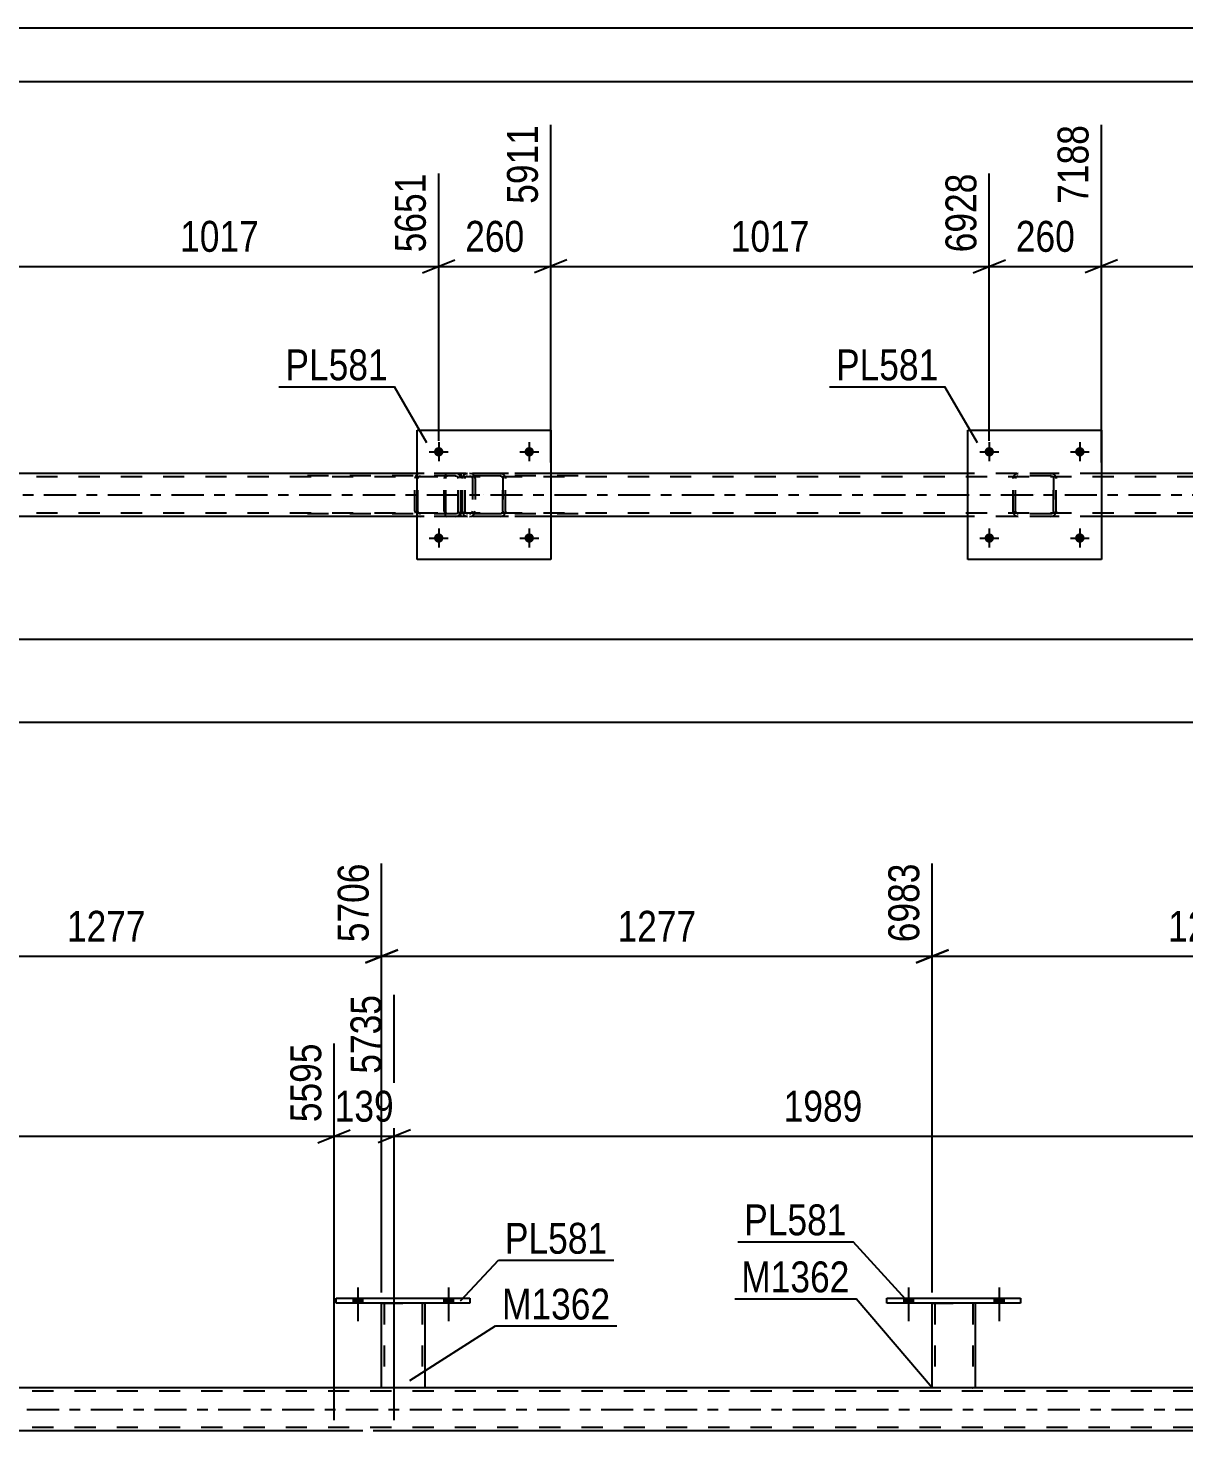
# Model space of a CAD drawing. Header units: millimetres. Extents: x 0 to 841, y 0 to 594.
# Drawn here: x 273.4 to 380.7, y 463.9 to 594 of the extents above; entities that cross this region are included whole.
import ezdxf

# ---------------------------------------------------------------- set-up
doc = ezdxf.new("R2010")
doc.units = ezdxf.units.MM
doc.linetypes.add('DXK_LINE_DOT2', pattern=[3.9198, 1.9599, -1.9599])
doc.linetypes.add('DXK_LINE_DOT3', pattern=[5.9187, 2.979, -0.9799, 0.9799, -0.9799])
doc.styles.add('Arial Narrow', font='ARIALN.TTF', dxfattribs={"height": 0.2})

# ---------------------------------------------------------------- blocks, each defined once
blk = doc.blocks.new('Unknown-232924665-1133')
at = {"color": 5, "linetype": 'Continuous'}
for p, q in [((841, 594), (0, 594)), ((836, 589), (5, 589))]:
    blk.add_line(p, q, dxfattribs=at)
blk = doc.blocks.new('Part-232924665-2103 - 2062')
at = {"color": 7, "linetype": 'DXK_LINE_DOT2'}
for p, q in [((750.47, 552.38), (85.52, 552.38)), ((321.94, 552.7), (309.54, 552.7)), ((373.02, 552.7), (360.62, 552.7)), ((750.47, 549.02), (85.52, 549.02)), ((321.94, 548.7), (309.54, 548.7)), ((373.02, 548.7), (360.62, 548.7))]:
    blk.add_line(p, q, dxfattribs=at)
at = {"color": 2, "linetype": 'Continuous'}
for p, q in [((309.54, 552.7), (270.86, 552.7)), ((360.62, 552.7), (321.94, 552.7)), ((411.7, 552.7), (373.02, 552.7)), ((309.54, 548.7), (270.86, 548.7)), ((360.62, 548.7), (321.94, 548.7)), ((411.7, 548.7), (373.02, 548.7))]:
    blk.add_line(p, q, dxfattribs=at)
at = {"color": 7, "linetype": 'DXK_LINE_DOT3'}
blk.add_line((85.52, 550.7), (750.47, 550.7), dxfattribs=at)
blk = doc.blocks.new('Part-232924665-2172 - 2062')
at = {"color": 7, "linetype": 'DXK_LINE_DOT2'}
for p, q in [((313.09, 552.7), (298.1, 552.7)), ((313.09, 552.46), (298.1, 552.46)), ((309.37, 552.36), (309.34, 552.22)), ((309.34, 549.18), (309.34, 552.22)), ((309.38, 552.41), (309.37, 552.36)), ((309.6, 552.22), (309.62, 552.32)), ((309.6, 549.18), (309.6, 552.22)), ((309.62, 552.32), (309.67, 552.39)), ((309.85, 552.7), (309.66, 552.67)), ((309.67, 552.39), (309.75, 552.45)), ((309.75, 552.45), (309.85, 552.46)), ((313.28, 552.67), (313.09, 552.7)), ((313.09, 552.46), (313.18, 552.45)), ((313.18, 552.45), (313.27, 552.39)), ((313.27, 552.39), (313.32, 552.32)), ((313.32, 552.32), (313.34, 552.22)), ((313.34, 549.18), (313.34, 552.22)), ((313.57, 552.36), (313.56, 552.41)), ((313.6, 552.22), (313.57, 552.36)), ((313.6, 549.18), (313.6, 552.22)), ((309.34, 549.18), (309.36, 549.1)), ((309.36, 549.1), (309.38, 549)), ((309.62, 549.09), (309.6, 549.18)), ((309.67, 549.01), (309.62, 549.09)), ((313.32, 549.09), (313.27, 549.01)), ((313.34, 549.18), (313.32, 549.09)), ((313.56, 549), (313.58, 549.12)), ((313.58, 549.12), (313.6, 549.18)), ((313.09, 548.94), (298.1, 548.94)), ((313.09, 548.7), (298.1, 548.7)), ((309.66, 548.74), (309.85, 548.7)), ((309.75, 548.96), (309.67, 549.01)), ((309.85, 548.94), (309.75, 548.96)), ((313.18, 548.96), (313.09, 548.94)), ((313.09, 548.7), (313.28, 548.74)), ((313.27, 549.01), (313.18, 548.96))]:
    blk.add_line(p, q, dxfattribs=at)
for centre, start, end in [((309.83, 552.2), 110.7583, 155.68), ((313.11, 552.2), 24.32, 69.2417), ((313.11, 549.2), 290.7583, 335.68)]:
    blk.add_arc(centre, 0.496, start, end, dxfattribs=at)
blk = doc.blocks.new('Bolt-232924665-23153 - 2062')
at = {"linetype": 'Continuous'}
for points in [[(363.06, 554.7, -1), (362.18, 554.7, -1)], [(371.46, 554.7, -1), (370.58, 554.7, -1)]]:
    blk.add_hatch(color=1, dxfattribs=at).paths.add_polyline_path(points)
at = {"color": 1, "linetype": 'Continuous'}
for p, q in [((361.74, 554.7), (363.5, 554.7)), ((362.62, 555.58), (362.62, 553.82)), ((370.14, 554.7), (371.9, 554.7)), ((371.02, 555.58), (371.02, 553.82))]:
    blk.add_line(p, q, dxfattribs=at)
blk = doc.blocks.new('Part-232924665-2186 - 2062')
at = {"color": 7, "linetype": 'DXK_LINE_DOT2'}
for p, q in [((312.07, 552.41), (312.05, 552.22)), ((312.05, 549.18), (312.05, 552.22)), ((312.13, 552.56), (312.07, 552.41)), ((312.22, 552.67), (312.13, 552.56)), ((312.19, 552.22), (312.2, 552.32)), ((312.19, 549.18), (312.19, 552.22)), ((312.2, 552.32), (312.23, 552.39)), ((312.32, 552.7), (312.22, 552.67)), ((312.23, 552.39), (312.27, 552.45)), ((312.27, 552.45), (312.32, 552.46)), ((324.48, 552.7), (312.32, 552.7)), ((324.48, 552.46), (312.32, 552.46)), ((313.6, 552.7), (313.6, 552.46)), ((314.6, 552.67), (314.41, 552.7)), ((314.41, 552.46), (314.51, 552.45)), ((314.51, 552.45), (314.59, 552.39)), ((314.59, 552.39), (314.64, 552.32)), ((314.64, 552.32), (314.66, 552.22)), ((314.66, 552.22), (314.66, 549.18)), ((314.89, 552.36), (314.88, 552.41)), ((314.92, 552.22), (314.89, 552.36)), ((314.92, 552.22), (314.92, 549.18)), ((312.05, 549.18), (312.07, 549)), ((312.2, 549.09), (312.19, 549.18)), ((312.23, 549.01), (312.2, 549.09)), ((314.64, 549.09), (314.59, 549.01)), ((314.66, 549.18), (314.64, 549.09)), ((314.88, 549), (314.9, 549.12)), ((314.9, 549.12), (314.92, 549.18)), ((312.07, 549), (312.13, 548.84)), ((312.13, 548.84), (312.22, 548.74)), ((312.22, 548.74), (312.32, 548.7)), ((312.27, 548.96), (312.23, 549.01)), ((312.32, 548.94), (312.27, 548.96)), ((324.48, 548.94), (312.32, 548.94)), ((324.48, 548.7), (312.32, 548.7)), ((313.6, 548.7), (313.6, 548.94)), ((314.51, 548.96), (314.41, 548.94)), ((314.41, 548.7), (314.6, 548.74)), ((314.59, 549.01), (314.51, 548.96))]:
    blk.add_line(p, q, dxfattribs=at)
for centre, start, end in [((314.43, 552.21), 23.8494, 68.8059), ((314.43, 549.2), 291.1941, 336.1506)]:
    blk.add_arc(centre, 0.492, start, end, dxfattribs=at)
blk = doc.blocks.new('Part-232924665-23123 - 2062')
at = {"color": 7, "linetype": 'DXK_LINE_DOT2'}
for p, q in [((364.82, 552.22), (364.86, 552.41)), ((364.86, 552.41), (364.82, 552.22)), ((364.82, 549.18), (364.82, 552.22)), ((364.82, 549.18), (364.82, 552.22)), ((365.06, 552.22), (365.08, 552.31)), ((365.06, 549.18), (365.06, 552.22)), ((365.06, 549.18), (365.06, 552.22)), ((365.08, 552.31), (365.13, 552.39)), ((365.12, 552.67), (365.3, 552.7)), ((365.3, 552.7), (365.12, 552.67)), ((365.13, 552.39), (365.21, 552.44)), ((365.21, 552.44), (365.3, 552.46)), ((368.34, 552.7), (365.3, 552.7)), ((368.34, 552.46), (365.3, 552.46)), ((368.34, 552.7), (368.53, 552.67)), ((368.53, 552.67), (368.34, 552.7)), ((368.34, 552.46), (368.44, 552.44)), ((368.44, 552.44), (368.51, 552.39)), ((368.51, 552.39), (368.57, 552.31)), ((368.57, 552.31), (368.58, 552.22)), ((368.58, 549.18), (368.58, 552.22)), ((368.58, 552.22), (368.58, 549.18)), ((368.79, 552.41), (368.82, 552.22)), ((368.82, 552.22), (368.79, 552.41)), ((368.82, 549.18), (368.82, 552.22)), ((368.82, 549.18), (368.82, 552.22)), ((364.86, 549), (364.82, 549.18)), ((364.82, 549.18), (364.86, 549)), ((365.08, 549.09), (365.06, 549.18)), ((368.58, 549.18), (368.57, 549.09)), ((368.82, 549.18), (368.79, 549)), ((368.79, 549), (368.82, 549.18)), ((365.13, 549.01), (365.08, 549.09)), ((365.3, 548.7), (365.12, 548.74)), ((365.12, 548.74), (365.3, 548.7)), ((365.21, 548.96), (365.13, 549.01)), ((365.3, 548.94), (365.21, 548.96)), ((368.34, 548.94), (365.3, 548.94)), ((368.34, 548.7), (365.3, 548.7)), ((368.44, 548.96), (368.34, 548.94)), ((368.53, 548.74), (368.34, 548.7)), ((368.34, 548.7), (368.53, 548.74)), ((368.51, 549.01), (368.44, 548.96)), ((368.57, 549.09), (368.51, 549.01))]:
    blk.add_line(p, q, dxfattribs=at)
at = {"color": 7, "linetype": 'DXK_LINE_DOT3'}
blk.add_line((366.82, 550.7), (366.82, 550.7), dxfattribs=at)
at = {"color": 7, "linetype": 'DXK_LINE_DOT2'}
for centre, start, end in [((365.3, 552.22), 112.5, 157.5), ((365.3, 552.22), 112.5, 157.5), ((368.34, 552.22), 22.5, 67.5), ((368.34, 552.22), 22.5, 67.5), ((365.3, 549.18), 202.5, 247.5), ((365.3, 549.18), 202.5, 247.5), ((368.34, 549.18), 292.5, 337.5), ((368.34, 549.18), 292.5, 337.5)]:
    blk.add_arc(centre, 0.48, start, end, dxfattribs=at)
blk = doc.blocks.new('Part-232924665-23124 - 2062')
at = {"color": 2, "linetype": 'Continuous'}
for p, q in [((360.62, 544.7), (360.62, 556.7)), ((360.62, 556.7), (373.02, 556.7)), ((373.02, 556.7), (373.02, 544.7)), ((373.02, 544.7), (360.62, 544.7))]:
    blk.add_line(p, q, dxfattribs=at)
blk = doc.blocks.new('Part-232924665-23141 - 2062')
at = {"color": 7, "linetype": 'DXK_LINE_DOT2'}
for p, q in [((313.74, 552.22), (313.78, 552.41)), ((313.78, 552.41), (313.74, 552.22)), ((313.74, 549.18), (313.74, 552.22)), ((313.74, 549.18), (313.74, 552.22)), ((313.98, 552.22), (314, 552.31)), ((313.98, 549.18), (313.98, 552.22)), ((313.98, 549.18), (313.98, 552.22)), ((314, 552.31), (314.05, 552.39)), ((314.04, 552.67), (314.22, 552.7)), ((314.22, 552.7), (314.04, 552.67)), ((314.05, 552.39), (314.13, 552.44)), ((314.13, 552.44), (314.22, 552.46)), ((317.26, 552.7), (314.22, 552.7)), ((317.26, 552.46), (314.22, 552.46)), ((317.26, 552.7), (317.45, 552.67)), ((317.45, 552.67), (317.26, 552.7)), ((317.26, 552.46), (317.36, 552.44)), ((317.36, 552.44), (317.43, 552.39)), ((317.43, 552.39), (317.49, 552.31)), ((317.49, 552.31), (317.5, 552.22)), ((317.5, 549.18), (317.5, 552.22)), ((317.5, 552.22), (317.5, 549.18)), ((317.71, 552.41), (317.74, 552.22)), ((317.74, 552.22), (317.71, 552.41)), ((317.74, 549.18), (317.74, 552.22)), ((317.74, 549.18), (317.74, 552.22)), ((313.78, 549), (313.74, 549.18)), ((313.74, 549.18), (313.78, 549)), ((314, 549.09), (313.98, 549.18)), ((317.5, 549.18), (317.49, 549.09)), ((317.74, 549.18), (317.71, 549)), ((317.71, 549), (317.74, 549.18)), ((314.05, 549.01), (314, 549.09)), ((314.22, 548.7), (314.04, 548.74)), ((314.04, 548.74), (314.22, 548.7)), ((314.13, 548.96), (314.05, 549.01)), ((314.22, 548.94), (314.13, 548.96)), ((317.26, 548.94), (314.22, 548.94)), ((317.26, 548.7), (314.22, 548.7)), ((317.36, 548.96), (317.26, 548.94)), ((317.45, 548.74), (317.26, 548.7)), ((317.26, 548.7), (317.45, 548.74)), ((317.43, 549.01), (317.36, 548.96)), ((317.49, 549.09), (317.43, 549.01))]:
    blk.add_line(p, q, dxfattribs=at)
at = {"color": 7, "linetype": 'DXK_LINE_DOT3'}
blk.add_line((315.74, 550.7), (315.74, 550.7), dxfattribs=at)
at = {"color": 7, "linetype": 'DXK_LINE_DOT2'}
for centre, start, end in [((314.22, 552.22), 112.5, 157.5), ((314.22, 552.22), 112.5, 157.5), ((317.26, 552.22), 22.5, 67.5), ((317.26, 552.22), 22.5, 67.5), ((314.22, 549.18), 202.5, 247.5), ((314.22, 549.18), 202.5, 247.5), ((317.26, 549.18), 292.5, 337.5), ((317.26, 549.18), 292.5, 337.5)]:
    blk.add_arc(centre, 0.48, start, end, dxfattribs=at)
blk = doc.blocks.new('Part-232924665-23142 - 2062')
at = {"color": 2, "linetype": 'Continuous'}
for p, q in [((309.54, 544.7), (309.54, 556.7)), ((309.54, 556.7), (321.94, 556.7)), ((321.94, 556.7), (321.94, 544.7)), ((321.94, 544.7), (309.54, 544.7))]:
    blk.add_line(p, q, dxfattribs=at)
blk = doc.blocks.new('Bolt-232924665-23152 - 2062')
at = {"linetype": 'Continuous'}
for points in [[(363.06, 546.7, -1), (362.18, 546.7, -1)], [(371.46, 546.7, -1), (370.58, 546.7, -1)]]:
    blk.add_hatch(color=1, dxfattribs=at).paths.add_polyline_path(points)
at = {"color": 1, "linetype": 'Continuous'}
for p, q in [((361.74, 546.7), (363.5, 546.7)), ((362.62, 547.58), (362.62, 545.82)), ((370.14, 546.7), (371.9, 546.7)), ((371.02, 547.58), (371.02, 545.82))]:
    blk.add_line(p, q, dxfattribs=at)
blk = doc.blocks.new('Bolt-232924665-23170 - 2062')
at = {"linetype": 'Continuous'}
for points in [[(311.98, 546.7, -1), (311.1, 546.7, -1)], [(320.38, 546.7, -1), (319.5, 546.7, -1)]]:
    blk.add_hatch(color=1, dxfattribs=at).paths.add_polyline_path(points)
at = {"color": 1, "linetype": 'Continuous'}
for p, q in [((310.66, 546.7), (312.42, 546.7)), ((311.54, 547.58), (311.54, 545.82)), ((319.06, 546.7), (320.82, 546.7)), ((319.94, 547.58), (319.94, 545.82))]:
    blk.add_line(p, q, dxfattribs=at)
blk = doc.blocks.new('Bolt-232924665-23171 - 2062')
at = {"linetype": 'Continuous'}
for points in [[(311.98, 554.7, -1), (311.1, 554.7, -1)], [(320.38, 554.7, -1), (319.5, 554.7, -1)]]:
    blk.add_hatch(color=1, dxfattribs=at).paths.add_polyline_path(points)
at = {"color": 1, "linetype": 'Continuous'}
for p, q in [((310.66, 554.7), (312.42, 554.7)), ((311.54, 555.58), (311.54, 553.82)), ((319.06, 554.7), (320.82, 554.7)), ((319.94, 555.58), (319.94, 553.82))]:
    blk.add_line(p, q, dxfattribs=at)
blk = doc.blocks.new('Part-232924665-2512 - 2333')
at = {"color": 7, "linetype": 'DXK_LINE_DOT2'}
for p, q in [((785.37, 467.56), (78.02, 467.56)), ((310.24, 467.88), (306.24, 467.88)), ((361.32, 467.88), (357.32, 467.88)), ((785.37, 464.2), (78.02, 464.2)), ((731.77, 463.88), (216.71, 463.88)), ((307.42, 463.88), (301.84, 463.88))]:
    blk.add_line(p, q, dxfattribs=at)
at = {"color": 2, "linetype": 'Continuous'}
for p, q in [((306.24, 467.88), (259.16, 467.88)), ((357.32, 467.88), (310.24, 467.88)), ((408.4, 467.88), (361.32, 467.88)), ((301.84, 463.88), (222.28, 463.88)), ((386.97, 463.88), (307.42, 463.88))]:
    blk.add_line(p, q, dxfattribs=at)
at = {"color": 7, "linetype": 'DXK_LINE_DOT3'}
blk.add_line((78.02, 465.88), (785.37, 465.88), dxfattribs=at)
blk = doc.blocks.new('Part-232924665-23547 - 2333')
at = {"color": 2, "linetype": 'Continuous'}
for p, q in [((353.12, 475.72), (353.12, 476.2)), ((353.12, 476.2), (365.52, 476.2)), ((365.52, 475.72), (353.12, 475.72)), ((365.52, 476.2), (365.52, 475.72))]:
    blk.add_line(p, q, dxfattribs=at)
blk = doc.blocks.new('Part-232924665-23546 - 2333')
at = {"color": 7, "linetype": 'DXK_LINE_DOT2'}
for p, q in [((357.32, 475.73), (361.32, 475.73)), ((357.32, 475.72), (357.32, 475.73)), ((357.32, 475.73), (357.32, 475.72)), ((357.56, 475.73), (357.56, 467.88)), ((361.08, 475.73), (361.08, 467.88)), ((361.32, 475.73), (361.32, 475.72)), ((361.32, 475.72), (361.32, 475.73)), ((361.07, 467.88), (361.08, 467.88))]:
    blk.add_line(p, q, dxfattribs=at)
at = {"color": 2, "linetype": 'Continuous'}
for p, q in [((357.32, 467.88), (357.32, 475.72)), ((361.32, 475.72), (361.32, 467.88)), ((361.29, 467.88), (357.32, 467.88)), ((361.32, 467.88), (361.29, 467.88))]:
    blk.add_line(p, q, dxfattribs=at)
blk = doc.blocks.new('Part-232924665-23564 - 2333')
at = {"color": 7, "linetype": 'DXK_LINE_DOT2'}
for p, q in [((306.24, 475.73), (310.24, 475.73)), ((306.24, 475.72), (306.24, 475.73)), ((306.24, 475.73), (306.24, 475.72)), ((306.48, 475.73), (306.48, 467.88)), ((310, 475.73), (310, 467.88)), ((310.24, 475.73), (310.24, 475.72)), ((310.24, 475.72), (310.24, 475.73)), ((309.99, 467.88), (310, 467.88))]:
    blk.add_line(p, q, dxfattribs=at)
at = {"color": 2, "linetype": 'Continuous'}
for p, q in [((306.24, 467.88), (306.24, 475.72)), ((310.24, 475.72), (310.24, 467.88)), ((310.21, 467.88), (306.24, 467.88)), ((310.24, 467.88), (310.21, 467.88))]:
    blk.add_line(p, q, dxfattribs=at)
blk = doc.blocks.new('Part-232924665-23565 - 2333')
at = {"color": 2, "linetype": 'Continuous'}
for p, q in [((302.04, 475.72), (302.04, 476.2)), ((302.04, 476.2), (314.44, 476.2)), ((314.44, 475.72), (302.04, 475.72)), ((314.44, 476.2), (314.44, 475.72))]:
    blk.add_line(p, q, dxfattribs=at)
blk = doc.blocks.new('Bolt-232924665-23575 - 2333')
at = {"linetype": 'Continuous'}
for points in [[(354.68, 475.72), (355.56, 475.72), (355.56, 476.2), (354.68, 476.2)], [(363.08, 475.72), (363.96, 475.72), (363.96, 476.2), (363.08, 476.2)]]:
    blk.add_hatch(color=1, dxfattribs=at).paths.add_polyline_path(points)
at = {"color": 1, "linetype": 'Continuous'}
for p, q in [((355.12, 477.2), (355.12, 474.08)), ((363.52, 477.2), (363.52, 474.08)), ((354.68, 476.2), (354.68, 475.72)), ((355.56, 476.2), (355.56, 475.72)), ((363.08, 476.2), (363.08, 475.72)), ((363.96, 476.2), (363.96, 475.72))]:
    blk.add_line(p, q, dxfattribs=at)
blk = doc.blocks.new('Bolt-232924665-23576 - 2333')
at = {"linetype": 'Continuous'}
for points in [[(354.68, 475.72), (355.56, 475.72), (355.56, 476.2), (354.68, 476.2)], [(363.08, 475.72), (363.96, 475.72), (363.96, 476.2), (363.08, 476.2)]]:
    blk.add_hatch(color=1, dxfattribs=at).paths.add_polyline_path(points)
at = {"color": 1, "linetype": 'Continuous'}
for p, q in [((355.12, 477.2), (355.12, 474.08)), ((363.52, 477.2), (363.52, 474.08)), ((354.68, 476.2), (354.68, 475.72)), ((355.56, 476.2), (355.56, 475.72)), ((363.08, 476.2), (363.08, 475.72)), ((363.96, 476.2), (363.96, 475.72))]:
    blk.add_line(p, q, dxfattribs=at)
blk = doc.blocks.new('Bolt-232924665-23593 - 2333')
at = {"linetype": 'Continuous'}
for points in [[(303.6, 475.72), (304.48, 475.72), (304.48, 476.2), (303.6, 476.2)], [(312, 475.72), (312.88, 475.72), (312.88, 476.2), (312, 476.2)]]:
    blk.add_hatch(color=1, dxfattribs=at).paths.add_polyline_path(points)
at = {"color": 1, "linetype": 'Continuous'}
for p, q in [((304.04, 477.2), (304.04, 474.08)), ((312.44, 477.2), (312.44, 474.08)), ((303.6, 476.2), (303.6, 475.72)), ((304.48, 476.2), (304.48, 475.72)), ((312, 476.2), (312, 475.72)), ((312.88, 476.2), (312.88, 475.72))]:
    blk.add_line(p, q, dxfattribs=at)
blk = doc.blocks.new('Bolt-232924665-23594 - 2333')
at = {"linetype": 'Continuous'}
for points in [[(303.6, 475.72), (304.48, 475.72), (304.48, 476.2), (303.6, 476.2)], [(312, 475.72), (312.88, 475.72), (312.88, 476.2), (312, 476.2)]]:
    blk.add_hatch(color=1, dxfattribs=at).paths.add_polyline_path(points)
at = {"color": 1, "linetype": 'Continuous'}
for p, q in [((304.04, 477.2), (304.04, 474.08)), ((312.44, 477.2), (312.44, 474.08)), ((303.6, 476.2), (303.6, 475.72)), ((304.48, 476.2), (304.48, 475.72)), ((312, 476.2), (312, 475.72)), ((312.88, 476.2), (312.88, 475.72))]:
    blk.add_line(p, q, dxfattribs=at)
blk = doc.blocks.new('StraightDimension-232924665-2277 - 2062')
at = {"color": 7, "linetype": 'Continuous'}
blk.add_line((85.52, 537.32), (797.19, 537.32), dxfattribs=at)
blk = doc.blocks.new('StraightDimension-232924665-26220 - 2062')
at = {"color": 7, "linetype": 'Continuous'}
for p, q in [((373.02, 553.7), (373.02, 585.01)), ((413.7, 555.7), (413.7, 580.51)), ((374.52, 572.5), (371.52, 571.3)), ((373.02, 571.9), (413.7, 571.9)), ((412.2, 571.3), (415.2, 572.5))]:
    blk.add_line(p, q, dxfattribs=at)
at = {"color": 0}
blk.add_wipeout([(397.62, 572.65), (397.62, 576.85), (389.11, 576.85), (389.11, 572.65)], dxfattribs=at)
at = {"color": 3, "style": 'Arial Narrow'}
blk.add_text('1017', height=2.863, dxfattribs=at).set_placement((389.71, 573.25))
at = {"color": 0, "linetype": 'Continuous'}
blk.add_wipeout([(413.1, 581.11), (408.9, 581.11), (408.9, 572.6), (413.1, 572.6)], dxfattribs=at)
at = {"color": 3, "linetype": 'Continuous', "style": 'Arial Narrow'}
blk.add_text('8205', height=2.863, rotation=90.0002, dxfattribs=at).set_placement((412.5, 573.2))
blk = doc.blocks.new('StraightDimension-232924665-26221 - 2062')
at = {"color": 7, "linetype": 'Continuous'}
for p, q in [((373.02, 553.7), (373.02, 585.01)), ((362.62, 555.7), (362.62, 580.51)), ((361.12, 571.3), (364.12, 572.5)), ((362.62, 571.9), (373.02, 571.9)), ((374.52, 572.5), (371.52, 571.3))]:
    blk.add_line(p, q, dxfattribs=at)
at = {"color": 0}
blk.add_wipeout([(371.17, 572.65), (371.17, 576.85), (364.48, 576.85), (364.48, 572.65)], dxfattribs=at)
at = {"color": 3, "style": 'Arial Narrow'}
blk.add_text('260', height=2.863, dxfattribs=at).set_placement((365.08, 573.25))
at = {"color": 0, "linetype": 'Continuous'}
blk.add_wipeout([(372.42, 585.61), (368.22, 585.61), (368.22, 577.1), (372.42, 577.1)], dxfattribs=at)
at = {"color": 3, "linetype": 'Continuous', "style": 'Arial Narrow'}
blk.add_text('7188', height=2.863, rotation=90.0002, dxfattribs=at).set_placement((371.82, 577.7))
blk = doc.blocks.new('StraightDimension-232924665-26222 - 2062')
at = {"color": 7, "linetype": 'Continuous'}
for p, q in [((321.94, 553.7), (321.94, 585.01)), ((362.62, 555.7), (362.62, 580.51)), ((323.44, 572.5), (320.44, 571.3)), ((321.94, 571.9), (362.62, 571.9)), ((361.12, 571.3), (364.12, 572.5))]:
    blk.add_line(p, q, dxfattribs=at)
at = {"color": 0}
blk.add_wipeout([(346.54, 572.65), (346.54, 576.85), (338.03, 576.85), (338.03, 572.65)], dxfattribs=at)
at = {"color": 3, "style": 'Arial Narrow'}
blk.add_text('1017', height=2.863, dxfattribs=at).set_placement((338.63, 573.25))
at = {"color": 0, "linetype": 'Continuous'}
blk.add_wipeout([(362.02, 581.11), (357.82, 581.11), (357.82, 572.6), (362.02, 572.6)], dxfattribs=at)
at = {"color": 3, "linetype": 'Continuous', "style": 'Arial Narrow'}
blk.add_text('6928', height=2.863, rotation=90.0002, dxfattribs=at).set_placement((361.42, 573.2))
blk = doc.blocks.new('StraightDimension-232924665-26223 - 2062')
at = {"color": 7, "linetype": 'Continuous'}
for p, q in [((321.94, 553.7), (321.94, 585.01)), ((311.54, 555.7), (311.54, 580.51)), ((310.04, 571.3), (313.04, 572.5)), ((311.54, 571.9), (321.94, 571.9)), ((323.44, 572.5), (320.44, 571.3))]:
    blk.add_line(p, q, dxfattribs=at)
at = {"color": 0}
blk.add_wipeout([(320.09, 572.65), (320.09, 576.85), (313.4, 576.85), (313.4, 572.65)], dxfattribs=at)
at = {"color": 3, "style": 'Arial Narrow'}
blk.add_text('260', height=2.863, dxfattribs=at).set_placement((314, 573.25))
at = {"color": 0, "linetype": 'Continuous'}
blk.add_wipeout([(321.34, 585.61), (317.14, 585.61), (317.14, 577.1), (321.34, 577.1)], dxfattribs=at)
at = {"color": 3, "linetype": 'Continuous', "style": 'Arial Narrow'}
blk.add_text('5911', height=2.863, rotation=90.0002, dxfattribs=at).set_placement((320.74, 577.7))
blk = doc.blocks.new('StraightDimension-232924665-26224 - 2062')
at = {"color": 7, "linetype": 'Continuous'}
for p, q in [((270.86, 553.7), (270.86, 585.01)), ((311.54, 555.7), (311.54, 580.51)), ((272.36, 572.5), (269.36, 571.3)), ((270.86, 571.9), (311.54, 571.9)), ((310.04, 571.3), (313.04, 572.5))]:
    blk.add_line(p, q, dxfattribs=at)
at = {"color": 0}
blk.add_wipeout([(295.46, 572.65), (295.46, 576.85), (286.95, 576.85), (286.95, 572.65)], dxfattribs=at)
at = {"color": 3, "style": 'Arial Narrow'}
blk.add_text('1017', height=2.863, dxfattribs=at).set_placement((287.55, 573.25))
at = {"color": 0, "linetype": 'Continuous'}
blk.add_wipeout([(310.94, 581.11), (306.74, 581.11), (306.74, 572.6), (310.94, 572.6)], dxfattribs=at)
at = {"color": 3, "linetype": 'Continuous', "style": 'Arial Narrow'}
blk.add_text('5651', height=2.863, rotation=90.0002, dxfattribs=at).set_placement((310.34, 573.2))
blk = doc.blocks.new('StraightDimension-232924665-26873 - 2062')
at = {"color": 7, "linetype": 'Continuous'}
blk.add_line((84.88, 529.62), (797.88, 529.62), dxfattribs=at)
blk = doc.blocks.new('StraightDimension-232924665-28677 - 2333')
at = {"color": 7, "linetype": 'Continuous'}
for p, q in [((357.32, 476.73), (357.32, 516.52)), ((408.4, 476.72), (408.4, 516.52)), ((358.82, 508.51), (355.82, 507.31)), ((357.32, 507.91), (408.4, 507.91)), ((406.9, 507.31), (409.9, 508.51))]:
    blk.add_line(p, q, dxfattribs=at)
at = {"color": 0}
blk.add_wipeout([(387.12, 508.66), (387.12, 512.86), (378.61, 512.86), (378.61, 508.66)], dxfattribs=at)
at = {"color": 3, "style": 'Arial Narrow'}
blk.add_text('1277', height=2.863, dxfattribs=at).set_placement((379.21, 509.26))
at = {"color": 0, "linetype": 'Continuous'}
blk.add_wipeout([(407.8, 517.12), (403.6, 517.12), (403.6, 508.61), (407.8, 508.61)], dxfattribs=at)
at = {"color": 3, "linetype": 'Continuous', "style": 'Arial Narrow'}
blk.add_text('8260', height=2.863, rotation=90.0002, dxfattribs=at).set_placement((407.2, 509.21))
blk = doc.blocks.new('StraightDimension-232924665-21699 - 2333')
at = {"color": 7, "linetype": 'Continuous'}
for p, q in [((307.42, 464.88), (307.42, 504.33)), ((386.97, 464.88), (386.97, 499.83)), ((308.92, 491.82), (305.92, 490.62)), ((307.42, 491.22), (386.97, 491.22)), ((385.47, 490.62), (388.47, 491.82))]:
    blk.add_line(p, q, dxfattribs=at)
at = {"color": 0}
blk.add_wipeout([(351.45, 491.97), (351.45, 496.17), (342.94, 496.17), (342.94, 491.97)], dxfattribs=at)
at = {"color": 3, "style": 'Arial Narrow'}
blk.add_text('1989', height=2.863, dxfattribs=at).set_placement((343.54, 492.57))
at = {"color": 0, "linetype": 'Continuous'}
blk.add_wipeout([(386.37, 500.43), (382.17, 500.43), (382.17, 491.92), (386.37, 491.92)], dxfattribs=at)
at = {"color": 3, "linetype": 'Continuous', "style": 'Arial Narrow'}
blk.add_text('7724', height=2.863, rotation=90.0002, dxfattribs=at).set_placement((385.77, 492.52))
blk = doc.blocks.new('StraightDimension-232924665-21700 - 2333')
at = {"color": 7, "linetype": 'Continuous'}
for p, q in [((307.42, 464.88), (307.42, 504.33)), ((301.84, 464.88), (301.84, 499.83)), ((300.34, 490.62), (303.34, 491.82)), ((301.84, 491.22), (307.42, 491.22)), ((308.92, 491.82), (305.92, 490.62))]:
    blk.add_line(p, q, dxfattribs=at)
at = {"color": 0}
blk.add_wipeout([(307.97, 491.97), (307.97, 496.17), (301.29, 496.17), (301.29, 491.97)], dxfattribs=at)
at = {"color": 3, "style": 'Arial Narrow'}
blk.add_text('139', height=2.863, dxfattribs=at).set_placement((301.89, 492.57))
at = {"color": 0, "linetype": 'Continuous'}
blk.add_wipeout([(306.82, 504.93), (302.62, 504.93), (302.62, 496.42), (306.82, 496.42)], dxfattribs=at)
at = {"color": 3, "linetype": 'Continuous', "style": 'Arial Narrow'}
blk.add_text('5735', height=2.863, rotation=90.0002, dxfattribs=at).set_placement((306.22, 497.02))
blk = doc.blocks.new('StraightDimension-232924665-21701 - 2333')
at = {"color": 7, "linetype": 'Continuous'}
for p, q in [((222.28, 464.88), (222.28, 504.33)), ((301.84, 464.88), (301.84, 499.83)), ((223.78, 491.82), (220.78, 490.62)), ((222.28, 491.22), (301.84, 491.22)), ((300.34, 490.62), (303.34, 491.82))]:
    blk.add_line(p, q, dxfattribs=at)
at = {"color": 0}
blk.add_wipeout([(266.32, 491.97), (266.32, 496.17), (257.8, 496.17), (257.8, 491.97)], dxfattribs=at)
at = {"color": 3, "style": 'Arial Narrow'}
blk.add_text('1989', height=2.863, dxfattribs=at).set_placement((258.4, 492.57))
at = {"color": 0, "linetype": 'Continuous'}
blk.add_wipeout([(301.24, 500.43), (297.04, 500.43), (297.04, 491.92), (301.24, 491.92)], dxfattribs=at)
at = {"color": 3, "linetype": 'Continuous', "style": 'Arial Narrow'}
blk.add_text('5595', height=2.863, rotation=90.0002, dxfattribs=at).set_placement((300.64, 492.52))
blk = doc.blocks.new('StraightDimension-232924665-28678 - 2333')
at = {"color": 7, "linetype": 'Continuous'}
for p, q in [((306.24, 476.73), (306.24, 516.52)), ((357.32, 476.73), (357.32, 516.52)), ((307.74, 508.51), (304.74, 507.31)), ((306.24, 507.91), (357.32, 507.91)), ((355.82, 507.31), (358.82, 508.51))]:
    blk.add_line(p, q, dxfattribs=at)
at = {"color": 0}
blk.add_wipeout([(336.04, 508.66), (336.04, 512.86), (327.53, 512.86), (327.53, 508.66)], dxfattribs=at)
at = {"color": 3, "style": 'Arial Narrow'}
blk.add_text('1277', height=2.863, dxfattribs=at).set_placement((328.13, 509.26))
at = {"color": 0, "linetype": 'Continuous'}
blk.add_wipeout([(356.72, 517.12), (352.52, 517.12), (352.52, 508.61), (356.72, 508.61)], dxfattribs=at)
at = {"color": 3, "linetype": 'Continuous', "style": 'Arial Narrow'}
blk.add_text('6983', height=2.863, rotation=90.0002, dxfattribs=at).set_placement((356.12, 509.21))
blk = doc.blocks.new('StraightDimension-232924665-28679 - 2333')
at = {"color": 7, "linetype": 'Continuous'}
for p, q in [((255.16, 476.72), (255.16, 516.52)), ((306.24, 476.73), (306.24, 516.52)), ((256.66, 508.51), (253.66, 507.31)), ((255.16, 507.91), (306.24, 507.91)), ((304.74, 507.31), (307.74, 508.51))]:
    blk.add_line(p, q, dxfattribs=at)
at = {"color": 0}
blk.add_wipeout([(284.96, 508.66), (284.96, 512.86), (276.45, 512.86), (276.45, 508.66)], dxfattribs=at)
at = {"color": 3, "style": 'Arial Narrow'}
blk.add_text('1277', height=2.863, dxfattribs=at).set_placement((277.05, 509.26))
at = {"color": 0, "linetype": 'Continuous'}
blk.add_wipeout([(305.64, 517.12), (301.44, 517.12), (301.44, 508.61), (305.64, 508.61)], dxfattribs=at)
at = {"color": 3, "linetype": 'Continuous', "style": 'Arial Narrow'}
blk.add_text('5706', height=2.863, rotation=90.0002, dxfattribs=at).set_placement((305.04, 509.21))
blk = doc.blocks.new('Mark-232924665-27016 - 2062')
at = {"color": 0}
blk.add_wipeout([(357.91, 561.33), (357.91, 564.33), (348.4, 564.33), (348.4, 561.33)], dxfattribs=at)
blk.add_wipeout([(357.91, 561.33), (357.91, 564.33), (348.4, 564.33), (348.4, 561.33)], dxfattribs=at)
at = {"color": 30, "linetype": 'Continuous'}
for p in [(347.8, 560.73), (361.51, 555.53)]:
    blk.add_line(p, (358.51, 560.73), dxfattribs=at)
at = {"color": 3, "style": 'Arial Narrow'}
blk.add_text('PL581', height=2.863, dxfattribs=at).set_placement((348.4, 561.33))
blk = doc.blocks.new('Mark-232924665-27043 - 2062')
at = {"color": 0}
blk.add_wipeout([(306.83, 561.33), (306.83, 564.33), (297.32, 564.33), (297.32, 561.33)], dxfattribs=at)
blk.add_wipeout([(306.83, 561.33), (306.83, 564.33), (297.32, 564.33), (297.32, 561.33)], dxfattribs=at)
at = {"color": 30, "linetype": 'Continuous'}
for p in [(296.72, 560.73), (310.43, 555.53)]:
    blk.add_line(p, (307.43, 560.73), dxfattribs=at)
at = {"color": 3, "style": 'Arial Narrow'}
blk.add_text('PL581', height=2.863, dxfattribs=at).set_placement((297.32, 561.33))
blk = doc.blocks.new('Mark-232924665-27166 - 2333')
at = {"color": 0}
blk.add_wipeout([(349.66, 476.74), (349.66, 479.74), (339.61, 479.74), (339.61, 476.74)], dxfattribs=at)
blk.add_wipeout([(349.66, 476.74), (349.66, 479.74), (339.61, 479.74), (339.61, 476.74)], dxfattribs=at)
at = {"color": 30, "linetype": 'Continuous'}
for p in [(339.01, 476.14), (357.32, 467.88)]:
    blk.add_line(p, (350.26, 476.14), dxfattribs=at)
at = {"color": 3, "style": 'Arial Narrow'}
blk.add_text('M1362', height=2.863, dxfattribs=at).set_placement((339.61, 476.74))
blk = doc.blocks.new('Mark-232924665-27169 - 2333')
at = {"color": 0}
blk.add_wipeout([(349.39, 482.03), (349.39, 485.03), (339.88, 485.03), (339.88, 482.03)], dxfattribs=at)
blk.add_wipeout([(349.39, 482.03), (349.39, 485.03), (339.88, 485.03), (339.88, 482.03)], dxfattribs=at)
at = {"color": 30, "linetype": 'Continuous'}
for p in [(339.28, 481.43), (355.18, 475.72)]:
    blk.add_line(p, (349.99, 481.43), dxfattribs=at)
at = {"color": 3, "style": 'Arial Narrow'}
blk.add_text('PL581', height=2.863, dxfattribs=at).set_placement((339.88, 482.03))
blk = doc.blocks.new('Mark-232924665-27220 - 2333')
at = {"color": 0}
blk.add_wipeout([(327.46, 474.22), (327.46, 477.22), (317.41, 477.22), (317.41, 474.22)], dxfattribs=at)
blk.add_wipeout([(327.46, 474.22), (327.46, 477.22), (317.41, 477.22), (317.41, 474.22)], dxfattribs=at)
at = {"color": 30, "linetype": 'Continuous'}
for p, q in [((308.87, 468.56), (316.81, 473.62)), ((316.81, 473.62), (328.06, 473.62))]:
    blk.add_line(p, q, dxfattribs=at)
at = {"color": 3, "style": 'Arial Narrow'}
blk.add_text('M1362', height=2.863, dxfattribs=at).set_placement((317.41, 474.22))
blk = doc.blocks.new('Mark-232924665-27223 - 2333')
at = {"color": 0}
blk.add_wipeout([(327.18, 480.32), (327.18, 483.32), (317.68, 483.32), (317.68, 480.32)], dxfattribs=at)
blk.add_wipeout([(327.18, 480.32), (327.18, 483.32), (317.68, 483.32), (317.68, 480.32)], dxfattribs=at)
at = {"color": 30, "linetype": 'Continuous'}
for p, q in [((313.57, 475.94), (317.08, 479.72)), ((317.08, 479.72), (327.78, 479.72))]:
    blk.add_line(p, q, dxfattribs=at)
at = {"color": 3, "style": 'Arial Narrow'}
blk.add_text('PL581', height=2.863, dxfattribs=at).set_placement((317.68, 480.32))

msp = doc.modelspace()

# ---------------------------------------------------------------- block references
for name in ['Unknown-232924665-1133', 'Part-232924665-23142 - 2062', 'Part-232924665-23124 - 2062', 'Part-232924665-2103 - 2062', 'Bolt-232924665-23171 - 2062', 'Bolt-232924665-23153 - 2062', 'Part-232924665-2172 - 2062', 'Part-232924665-2186 - 2062', 'Part-232924665-23141 - 2062', 'Part-232924665-23123 - 2062', 'Bolt-232924665-23170 - 2062', 'Bolt-232924665-23152 - 2062', 'Bolt-232924665-23593 - 2333', 'Bolt-232924665-23594 - 2333', 'Bolt-232924665-23575 - 2333', 'Bolt-232924665-23576 - 2333', 'Part-232924665-23565 - 2333', 'Part-232924665-23564 - 2333', 'Part-232924665-23547 - 2333', 'Part-232924665-23546 - 2333', 'Part-232924665-2512 - 2333']:
    msp.add_blockref(name, (0, 0))

# ---------------------------------------------------------------- next in the draw order: block references
for name in ['StraightDimension-232924665-26220 - 2062', 'StraightDimension-232924665-2277 - 2062', 'StraightDimension-232924665-28677 - 2333']:
    msp.add_blockref(name, (0, 0))

# ---------------------------------------------------------------- next in the draw order: block references
for name in ['StraightDimension-232924665-26221 - 2062', 'StraightDimension-232924665-26873 - 2062', 'StraightDimension-232924665-21699 - 2333']:
    msp.add_blockref(name, (0, 0))

# ---------------------------------------------------------------- next in the draw order: block references
for name in ['StraightDimension-232924665-26222 - 2062', 'StraightDimension-232924665-21700 - 2333']:
    msp.add_blockref(name, (0, 0))

# ---------------------------------------------------------------- next in the draw order: block references
for name in ['StraightDimension-232924665-26223 - 2062', 'Mark-232924665-27016 - 2062', 'StraightDimension-232924665-28678 - 2333', 'StraightDimension-232924665-21701 - 2333']:
    msp.add_blockref(name, (0, 0))

# ---------------------------------------------------------------- next in the draw order: block references
for name in ['StraightDimension-232924665-26224 - 2062', 'StraightDimension-232924665-28679 - 2333', 'Mark-232924665-27166 - 2333', 'Mark-232924665-27220 - 2333']:
    msp.add_blockref(name, (0, 0))

# ---------------------------------------------------------------- next in the draw order: block references
for name in ['Mark-232924665-27043 - 2062', 'Mark-232924665-27169 - 2333', 'Mark-232924665-27223 - 2333']:
    msp.add_blockref(name, (0, 0))

doc.saveas('drawing.dxf')
